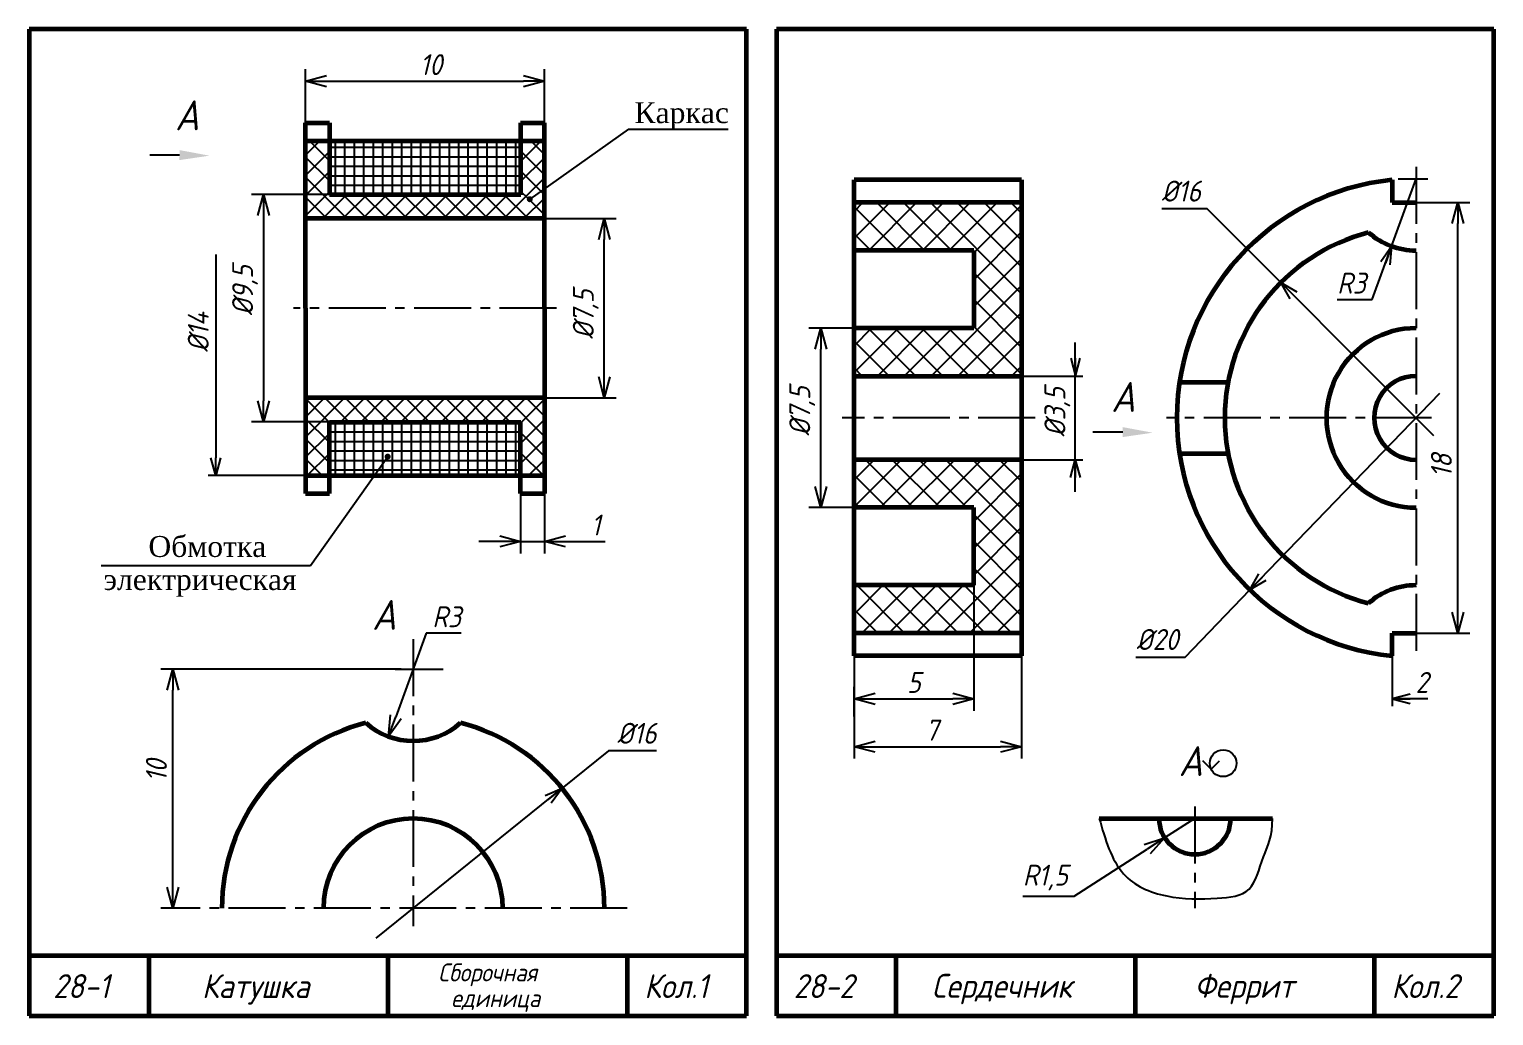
# Model space of a CAD drawing. Header units: millimetres. Extents: x -255 to 513, y 132 to 472.
# Drawn here: x -255 to -10, y 307 to 472 of the extents above; entities that cross this region are included whole.
import ezdxf

# ---------------------------------------------------------------- set-up
doc = ezdxf.new("R2010")
doc.units = ezdxf.units.MM
doc.header["$LTSCALE"] = 0.5
doc.linetypes.add('CENTER2', pattern=[28.575, 19.05, -3.175, 3.175, -3.175])
doc.styles.get("Standard").update_dxf_attribs({"font": 'isocpeui.ttf', "width": 0.9})
doc.styles.add('стиль1', font='TIMES.TTF')
doc.dimstyles.new('Standart 1', dxfattribs={"dimtxt": 3.5, "dimasz": 3.5, "dimexe": 2, "dimexo": 0, "dimgap": 1, "dimtad": 1, "dimtoh": 1, "dimdec": 0, "dimtxsty": 'Standard', "dimblk": 'OPEN30', "dimcen": 2.5, "dimadec": 0, "dimazin": 0, "dimtfac": 1, "dimtdec": 0, "dimtmove": 0, "dimatfit": 3, "dimldrblk": 'DOTSMALL', "dimfxl": 0, "dimarcsym": 0})
pattern_1 = [(45, (15, -19), (-1.683798, 1.683798), []), (135, (15, -19), (-1.683798, -1.683798), [])]

# ---------------------------------------------------------------- blocks, each defined once
blk = doc.blocks.new('_Open30')
at = {"color": 0, "linetype": 'ByBlock', "lineweight": -2}
for p, q in [((-1, 0.268), (0, 0)), ((0, 0), (-1, -0.268)), ((0, 0), (-1, 0))]:
    blk.add_line(p, q, dxfattribs=at)
blk = doc.blocks.new('*D2')
at = {"color": 0, "lineweight": -2}
for p, q in [((-60, 340), (-65.05, 336.75)), ((-80.2, 327), (-67.99, 334.86)), ((-88.8, 327), (-80.2, 327))]:
    blk.add_line(p, q, dxfattribs=at)
at = {"color": 0, "lineweight": -2, "xscale": 3.5, "yscale": 3.5, "zscale": 3.5, "rotation": 32.76388901008644}
blk.add_blockref('_Open30', (-65.05, 336.75), dxfattribs=at)
at = {"color": 0, "lineweight": -3, "insert": (-85, 330.1), "char_height": 3.5, "attachment_point": 5}
blk.add_mtext('R1,5', dxfattribs=at)
blk = doc.blocks.new('_DotSmall')
at = {"color": 0, "linetype": 'ByBlock', "const_width": 0.5}
blk.add_lwpolyline([(-0.0625, 0, 1), (0.0625, 0, 1)], format="xyb", close=True, dxfattribs=at)
blk = doc.blocks.new('*D3')
at = {"color": 0, "lineweight": -2}
for p, q in [((-97, 379), (-97, 358)), ((-117, 357.07), (-117, 362)), ((-113.5, 360), (-100.5, 360))]:
    blk.add_line(p, q, dxfattribs=at)
at = {"color": 0, "lineweight": -2, "xscale": 3.5, "yscale": 3.5, "zscale": 3.5, "rotation": 180}
blk.add_blockref('_Open30', (-117, 360), dxfattribs=at)
at = {"color": 0, "lineweight": -2, "xscale": 3.5, "yscale": 3.5, "zscale": 3.5}
blk.add_blockref('_Open30', (-97, 360), dxfattribs=at)
at = {"color": 0, "lineweight": -3, "insert": (-107, 362.75), "char_height": 3.5, "attachment_point": 5}
blk.add_mtext('5', dxfattribs=at)
blk = doc.blocks.new('*D4')
at = {"color": 0, "lineweight": -2}
for p, q in [((-117, 367.2), (-117, 350)), ((-89, 367.2), (-89, 350)), ((-113.5, 352), (-92.5, 352))]:
    blk.add_line(p, q, dxfattribs=at)
at = {"color": 0, "lineweight": -2, "xscale": 3.5, "yscale": 3.5, "zscale": 3.5, "rotation": 180}
blk.add_blockref('_Open30', (-117, 352), dxfattribs=at)
at = {"color": 0, "lineweight": -2, "xscale": 3.5, "yscale": 3.5, "zscale": 3.5}
blk.add_blockref('_Open30', (-89, 352), dxfattribs=at)
at = {"color": 0, "lineweight": -3, "insert": (-104, 354.77), "char_height": 3.5, "attachment_point": 5}
blk.add_mtext('7', dxfattribs=at)
blk = doc.blocks.new('*D5')
at = {"color": 0, "lineweight": -2}
for p, q in [((-172.8, 394.34), (-172.8, 384.34)), ((-168.8, 394.34), (-168.8, 384.34)), ((-176.3, 386.34), (-179.8, 386.34)), ((-172.8, 386.34), (-168.8, 386.34)), ((-165.3, 386.34), (-158.66, 386.34))]:
    blk.add_line(p, q, dxfattribs=at)
at = {"color": 0, "lineweight": -2, "xscale": 3.5, "yscale": 3.5, "zscale": 3.5}
blk.add_blockref('_Open30', (-172.8, 386.34), dxfattribs=at)
at = {"color": 0, "lineweight": -2, "xscale": 3.5, "yscale": 3.5, "zscale": 3.5, "rotation": 180}
blk.add_blockref('_Open30', (-168.8, 386.34), dxfattribs=at)
at = {"color": 0, "lineweight": -3, "insert": (-160.23, 389.09), "char_height": 3.5, "attachment_point": 5}
blk.add_mtext('1', dxfattribs=at)
blk = doc.blocks.new('*D6')
at = {"color": 0, "lineweight": -2}
for p, q in [((-168.8, 440.34), (-156.8, 440.34)), ((-158.8, 413.84), (-158.8, 436.84)), ((-168.8, 410.34), (-156.8, 410.34))]:
    blk.add_line(p, q, dxfattribs=at)
at = {"color": 0, "lineweight": -2, "xscale": 3.5, "yscale": 3.5, "zscale": 3.5}
for p, rotation in [((-158.8, 440.34), 90), ((-158.8, 410.34), 270)]:
    blk.add_blockref('_Open30', p, dxfattribs=dict(at, rotation=rotation))
at = {"color": 0, "lineweight": -3, "insert": (-161.9, 424.34), "char_height": 3.5, "attachment_point": 5, "rotation": 90}
blk.add_mtext('%%c7,5', dxfattribs=at)
blk = doc.blocks.new('*D7')
at = {"color": 0, "lineweight": -2}
for p, q in [((-204.8, 444.34), (-217.8, 444.34)), ((-215.8, 440.84), (-215.8, 409.84)), ((-204.8, 406.34), (-217.8, 406.34))]:
    blk.add_line(p, q, dxfattribs=at)
at = {"color": 0, "lineweight": -2, "xscale": 3.5, "yscale": 3.5, "zscale": 3.5}
for p, rotation in [((-215.8, 444.34), 90), ((-215.8, 406.34), 270)]:
    blk.add_blockref('_Open30', p, dxfattribs=dict(at, rotation=rotation))
at = {"color": 0, "lineweight": -3, "insert": (-218.9, 428.34), "char_height": 3.5, "attachment_point": 5, "rotation": 90}
blk.add_mtext('%%c9,5', dxfattribs=at)
blk = doc.blocks.new('*D8')
at = {"color": 0, "lineweight": -2}
for p, q in [((-208.8, 456.34), (-208.8, 465.34)), ((-205.3, 463.34), (-172.3, 463.34)), ((-168.8, 456.34), (-168.8, 465.34))]:
    blk.add_line(p, q, dxfattribs=at)
at = {"color": 0, "lineweight": -2, "xscale": 3.5, "yscale": 3.5, "zscale": 3.5, "rotation": 180}
blk.add_blockref('_Open30', (-208.8, 463.34), dxfattribs=at)
at = {"color": 0, "lineweight": -2, "xscale": 3.5, "yscale": 3.5, "zscale": 3.5}
blk.add_blockref('_Open30', (-168.8, 463.34), dxfattribs=at)
at = {"color": 0, "lineweight": -3, "insert": (-187.8, 466.09), "char_height": 3.5, "attachment_point": 5}
blk.add_mtext('10', dxfattribs=at)
blk = doc.blocks.new('*D9')
at = {"color": 0, "lineweight": -2}
for p, q in [((-192.78, 364.98), (-232.98, 364.98)), ((-230.98, 328.48), (-230.98, 361.48)), ((-230.7, 324.98), (-232.98, 324.98))]:
    blk.add_line(p, q, dxfattribs=at)
at = {"color": 0, "lineweight": -2, "xscale": 3.5, "yscale": 3.5, "zscale": 3.5}
for p, rotation in [((-230.98, 364.98), 90), ((-230.98, 324.98), 270)]:
    blk.add_blockref('_Open30', p, dxfattribs=dict(at, rotation=rotation))
at = {"color": 0, "lineweight": -3, "insert": (-233.73, 347.98), "char_height": 3.5, "attachment_point": 5, "rotation": 90}
blk.add_mtext('10', dxfattribs=at)
blk = doc.blocks.new('*D10')
at = {"color": 0, "lineweight": -2}
for p, q in [((-188.59, 370.98), (-193.68, 356.99)), ((-182.75, 370.98), (-188.59, 370.98))]:
    blk.add_line(p, q, dxfattribs=at)
at = {"color": 0, "lineweight": -2, "xscale": 3.5, "yscale": 3.5, "zscale": 3.5, "rotation": 250.0168934780994}
blk.add_blockref('_Open30', (-194.88, 353.7), dxfattribs=at)
at = {"color": 0, "lineweight": -3, "insert": (-185.17, 373.73), "char_height": 3.5, "attachment_point": 5}
blk.add_mtext('R3', dxfattribs=at)
blk = doc.blocks.new('*D11')
at = {"color": 0, "lineweight": -2}
for p, q in [((-117, 422), (-124.59, 422)), ((-122.59, 395.5), (-122.59, 418.5)), ((-117, 392), (-124.59, 392))]:
    blk.add_line(p, q, dxfattribs=at)
at = {"color": 0, "lineweight": -2, "xscale": 3.5, "yscale": 3.5, "zscale": 3.5}
for p, rotation in [((-122.59, 422), 90), ((-122.59, 392), 270)]:
    blk.add_blockref('_Open30', p, dxfattribs=dict(at, rotation=rotation))
at = {"color": 0, "lineweight": -3, "insert": (-125.69, 408.14), "char_height": 3.5, "attachment_point": 5, "rotation": 90}
blk.add_mtext('%%c7,5', dxfattribs=at)
blk = doc.blocks.new('*D12')
at = {"color": 0, "lineweight": -2}
for p, q in [((-23, 443), (-14, 443)), ((-16, 374.5), (-16, 439.5)), ((-23, 371), (-14, 371))]:
    blk.add_line(p, q, dxfattribs=at)
at = {"color": 0, "lineweight": -2, "xscale": 3.5, "yscale": 3.5, "zscale": 3.5}
for p, rotation in [((-16, 443), 90), ((-16, 371), 270)]:
    blk.add_blockref('_Open30', p, dxfattribs=dict(at, rotation=rotation))
at = {"color": 0, "lineweight": -3, "insert": (-18.75, 399), "char_height": 3.5, "attachment_point": 5, "rotation": 90}
blk.add_mtext('18', dxfattribs=at)

msp = doc.modelspace()

# ---------------------------------------------------------------- hatches: boundary and pattern name
at = {"lineweight": -3}
h = msp.add_hatch(dxfattribs=at)
h.set_pattern_fill('ANSI37', color=256, scale=0.75, style=0)
h.set_pattern_definition(pattern_1)
h.paths.add_polyline_path([(-168.8, 440.34), (-168.8, 445.33), (-171.07, 443.72, -1.368029), (-171.52, 443.58, -0.730979), (-171.07, 443.72), (-168.8, 445.33), (-168.8, 453.34), (-172.8, 453.34), (-172.8, 444.39), (-204.8, 444.39), (-204.8, 453.34), (-208.8, 453.34), (-208.8, 440.34)])
h = msp.add_hatch(dxfattribs=at)
h.set_pattern_fill('ANSI37', scale=0.5, angle=45, style=0)
h.set_pattern_definition([(90, (-403.8, 290.3376), (-1.5875, 3e-16), []), (180, (-403.8, 290.3376), (-3e-16, -1.5875), [])])
h.paths.add_polyline_path([(-204.8, 453.34), (-204.8, 444.39), (-172.8, 444.39), (-172.8, 453.34)])
h.paths.add_polyline_path([(-204.8, 406.29), (-204.8, 397.34), (-172.8, 397.34), (-172.8, 406.29)])
h = msp.add_hatch(dxfattribs=at)
h.set_pattern_fill('ANSI37', style=0)
h.set_pattern_definition([(45, (-285, 287), (-2.245064, 2.245064), []), (135, (-285, 287), (-2.245064, -2.245064), [])])
h.paths.add_polyline_path([(-89, 400), (-117, 400), (-117, 392), (-97, 392), (-97, 379), (-117, 379), (-117, 371), (-89, 371)])
h.paths.add_polyline_path([(-89, 443), (-117, 443), (-117, 435), (-97, 435), (-97, 422), (-117, 422), (-117, 414), (-89, 414)])
h = msp.add_hatch(dxfattribs=at)
h.set_pattern_fill('ANSI37', color=256, scale=0.75, style=0)
h.set_pattern_definition(pattern_1)
h.paths.add_polyline_path([(-172.8, 406.29), (-172.8, 397.34), (-172.7, 397.34), (-168.83, 397.34), (-168.8, 397.37), (-168.8, 410.34), (-208.8, 410.34), (-208.8, 397.34), (-204.8, 397.34), (-204.8, 406.29)])

# ---------------------------------------------------------------- linework, layer by layer
at = {"color": 7, "lineweight": 60}
for p, q in [((-255, 472), (-255, 307)), ((-135, 472), (-255, 472)), ((-135, 307), (-135, 472)), ((-10, 472), (-130, 472)), ((-130, 472), (-130, 307)), ((-10, 307), (-10, 472)), ((-208.8, 456.34), (-204.8, 456.34)), ((-208.8, 425.34), (-208.8, 456.34)), ((-204.8, 456.34), (-204.8, 444.39)), ((-172.8, 456.34), (-168.8, 456.34)), ((-172.8, 456.34), (-172.8, 444.33)), ((-168.8, 425.34), (-168.8, 456.34)), ((-208.8, 453.34), (-204.8, 453.34)), ((-204.8, 453.34), (-172.7, 453.34)), ((-172.8, 453.34), (-168.8, 453.34)), ((-89, 446.8), (-117, 446.8)), ((-117, 367.2), (-117, 446.8)), ((-89, 446.8), (-89, 367.2)), ((-27, 446.8), (-27, 443)), ((-204.8, 444.39), (-204.8, 444.39)), ((-204.8, 444.39), (-172.79, 444.39)), ((-89, 443), (-117, 443)), ((-27, 443), (-23, 443)), ((-168.8, 440.34), (-208.78, 440.34)), ((-97, 435), (-117, 435)), ((-97, 435), (-97, 422)), ((-208.8, 425.34), (-208.8, 394.34)), ((-168.8, 425.34), (-168.8, 394.34)), ((-97, 422), (-117, 422)), ((-117, 414), (-89, 414)), ((-62.55, 413), (-54.43, 413)), ((-22.99, 414), (-23.01, 414)), ((-168.8, 410.34), (-208.78, 410.34)), ((-117, 367.45), (-117, 407.04)), ((-204.8, 394.34), (-204.8, 406.29)), ((-204.8, 406.29), (-172.79, 406.29)), ((-204.8, 406.29), (-204.8, 406.29)), ((-172.8, 394.34), (-172.8, 406.34)), ((-117, 402), (-117, 402)), ((-89, 400), (-117, 400)), ((-54.43, 401), (-62.55, 401)), ((-208.8, 397.34), (-204.8, 397.34)), ((-204.8, 397.34), (-172.7, 397.34)), ((-172.8, 397.34), (-168.8, 397.34)), ((-172.8, 396.15), (-172.8, 396.15)), ((-208.8, 394.34), (-204.8, 394.34)), ((-172.8, 394.34), (-168.8, 394.34)), ((-97, 392), (-117, 392)), ((-97, 392), (-117, 392)), ((-97, 379), (-97, 392)), ((-97, 379), (-117, 379)), ((-89, 371), (-117, 371)), ((-27, 367.2), (-27, 371)), ((-27, 371), (-23, 371)), ((-89, 367.2), (-117, 367.2)), ((-76, 340), (-47, 340)), ((-255, 317), (-255, 307)), ((-135, 317), (-255, 317)), ((-235, 317), (-235, 307)), ((-195, 317), (-195, 307)), ((-155, 317), (-155, 307)), ((-10, 317), (-130, 317)), ((-130, 317), (-130, 307)), ((-110, 317), (-110, 307)), ((-70, 317), (-70, 307)), ((-30, 317), (-30, 307)), ((-255, 307), (-135, 307)), ((-130, 307), (-10, 307))]:
    msp.add_line(p, q, dxfattribs=at)
at = {"color": 7, "lineweight": -3}
for p, q in [((-154.74, 455.3), (-171.27, 443.58)), ((-154.74, 455.3), (-138.08, 455.3)), ((-229.86, 450.95), (-234.86, 450.96)), ((-30.35, 426.79), (-23, 447)), ((-26, 447), (-21, 447)), ((-65.54, 442), (-58, 442)), ((-20, 404), (-58, 442)), ((-223.8, 434.34), (-223.8, 400.34)), ((-36.21, 426.79), (-30.35, 426.79)), ((-80, 394.61), (-80, 419.61)), ((-88.98, 414), (-78.73, 413.97)), ((-19.07, 411.07), (-50.78, 378.22)), ((-72.06, 404.62), (-77.06, 404.62)), ((-207.96, 382.3), (-195.04, 400.52)), ((-89, 400), (-78.75, 400)), ((-204.8, 397.34), (-225.05, 397.34)), ((-242.96, 382.3), (-207.96, 382.3)), ((-61.62, 367), (-50.78, 378.22)), ((-69.9, 367), (-61.62, 367)), ((-27, 367.2), (-27, 358.75)), ((-193.78, 364.98), (-185.78, 364.98)), ((-21, 360), (-27, 360)), ((-158.11, 351.32), (-165.87, 345.07)), ((-150.08, 351.32), (-158.11, 351.32)), ((-57.27, 348.23), (-58.69, 349.64)), ((-57.27, 348.23), (-55.86, 349.64)), ((-196.98, 319.98), (-165.87, 345.07))]:
    msp.add_line(p, q, dxfattribs=at)
at = {"color": 7, "linetype": 'CENTER2', "lineweight": -3}
for p, q in [((-23, 449), (-23, 368)), ((-166.8, 425.34), (-210.8, 425.34)), ((-86.71, 407), (-119, 407)), ((-20.41, 407), (-64.77, 407)), ((-190.78, 369.98), (-190.78, 321.98)), ((-60, 342), (-60, 325)), ((-154.98, 324.98), (-231.98, 324.98))]:
    msp.add_line(p, q, dxfattribs=at)
at = {"color": 7}
msp.add_line((-168.83, 397.34), (-168.8, 397.37), dxfattribs=at)
at = {"color": 7, "lineweight": 30}
msp.add_line((-97, 379.76), (-97, 379.76), dxfattribs=at)
at = {"color": 7, "const_width": 0.5}
for points in [[(-171.52, 443.58, 1), (-171.02, 443.58, 1)], [(-195.29, 400.52, 1), (-194.79, 400.52, 1)]]:
    msp.add_lwpolyline(points, format="xyb", close=True, dxfattribs=at)
at = {"color": 7, "lineweight": -3}
msp.add_circle((-55.27, 349.23), 2.24, dxfattribs=at)
at = {"color": 7, "lineweight": 60}
for centre, radius, start, end in [((-23, 407), 40, 95.7392, 264.2608), ((-23, 407), 32, 104.3615, 255.6385), ((-23, 447), 12, 228.5904, 270), ((-23, 407), 15, 89.9982, 270.0003), ((-23, 407), 7, 89.9422, 270.0402), ((-23, 367), 12, 90, 131.4096), ((-190.78, 324.98), 32, 104.3615, 180), ((-190.78, 364.98), 12, 228.5904, 311.4096), ((-190.78, 324.98), 32, 0, 75.6385), ((-190.78, 324.98), 15, 0, 180), ((-60, 340), 6, 180, 0)]:
    msp.add_arc(centre, radius, start, end, dxfattribs=at)
at = {"color": 7}
msp.add_open_spline([(-76, 340), (-75, 336.53), (-73.15, 330.08), (-65, 326.48), (-56.61, 326.48), (-50.19, 327.23), (-49, 333), (-47, 337), (-47, 340)], degree=3, knots=[0, 0, 0, 0, 10.77033, 19.989874, 28.989874, 36.200977, 43.272044, 48.67935, 48.67935, 48.67935, 48.67935], dxfattribs=at)
at = {"color": 7, "lineweight": -3}
for points in [[(-229.88, 450.12), (-229.85, 451.79), (-224.86, 450.86)], [(-72.08, 403.79), (-72.05, 405.45), (-67.06, 404.52)]]:
    msp.add_solid(points, dxfattribs=at)

# ---------------------------------------------------------------- block references
at = {"color": 7, "lineweight": -3, "yscale": 3, "zscale": 3}
for p, xscale, rotation in [((-27.1, 435.72), 3.000000000000024, 70.01689347809985), ((-45.63, 429.63), 3.000000000000024, 135), ((-79.98, 413.97), -2.999999999999986, 89.81745015693252), ((-223.8, 397.34), 3, 270), ((-80, 400), 3, 90), ((-50.78, 378.22), 2.999999999999978, 226.0050860052543), ((-165.87, 345.07), 3.000000000000019, 38.88449587027257)]:
    msp.add_blockref('_Open30', p, dxfattribs=dict(at, xscale=xscale, rotation=rotation))
at = {"color": 7, "lineweight": -3, "xscale": -3, "yscale": 3, "zscale": 3}
msp.add_blockref('_Open30', (-27, 360), dxfattribs=at)

# ---------------------------------------------------------------- texts
at = {"color": 7, "lineweight": -3, "width": 0.9}
for s, p in [('A', (-230.61, 455.11)), ('А', (-74, 408))]:
    msp.add_text(s, height=5, dxfattribs=at).set_placement(p)
at = {"color": 7, "lineweight": -3, "style": 'стиль1'}
for s, p in [('Каркас', (-153.74, 456.3)), ('Обмотка', (-235.07, 383.74)), ('электрическая', (-242.59, 378.21))]:
    msp.add_text(s, height=3.5, dxfattribs=at).set_placement(p)
at = {"color": 7, "width": 0.9}
for s, height, p in [('A', 5, (-197.65, 371.54)), ('А', 5, (-62.71, 347.09)), ('28-1', 4, (-251, 309.95)), ('Катушка', 4, (-226.11, 309.95)), ('Сборочная', 3, (-186.58, 312.74)), ('Кол.1', 4, (-152.11, 309.95)), ('28-2', 4, (-127.11, 309.95)), ('Сердечник', 4, (-104, 310)), ('Феррит', 4, (-60.09, 310)), ('Кол.2', 4, (-27.11, 309.95)), ('единица', 3, (-184.41, 308.44))]:
    msp.add_text(s, height=height, dxfattribs=at).set_placement(p)
at = {"color": 7, "lineweight": -3, "char_height": 3.5, "attachment_point": 5}
for s, insert in [('%%c16', (-62.27, 444.93)), ('R3', (-33.78, 429.54)), ('%%c20', (-66.26, 369.93)), ('2', (-22, 362.75)), ('%%c16', (-153.35, 354.24))]:
    msp.add_mtext(s, dxfattribs=dict(at, insert=insert))
at = {"color": 7, "lineweight": -3, "char_height": 3.5, "attachment_point": 5, "rotation": 90}
for s, insert in [('%%c14', (-226.73, 421.34)), ('%%c3,5', (-83, 408))]:
    msp.add_mtext(s, dxfattribs=dict(at, insert=insert))

# ---------------------------------------------------------------- dimensions: what is measured, and where the dimension line sits
at = {"color": 7, "lineweight": -3}
for base, p1, p2, text, picture, middle in [((-168.8, 463.34), (-208.8, 456.34), (-168.8, 456.34), '10', '*D8', (-187.8, 463.34)), ((-168.8, 386.34), (-172.8, 394.34), (-168.8, 394.34), '1', '*D5', (-160.23, 386.34)), ((-97, 360), (-117, 357.07), (-97, 379), '5', '*D3', (-107, 360)), ((-89, 352), (-117, 367.2), (-89, 367.2), '7', '*D4', (-104, 352))]:
    dim = msp.add_linear_dim(base=base, p1=p1, p2=p2, text=text, dimstyle='Standart 1', dxfattribs=at)
    dim.commit()
    dim.dimension.update_dxf_attribs({"geometry": picture, "text_midpoint": middle, "dimtype": 160})
for base, p1, p2, text, picture, middle in [((-215.8, 406.34), (-204.8, 444.34), (-204.8, 406.34), '%%c9,5', '*D7', (-215.8, 428.34)), ((-16, 443), (-23, 371), (-23, 443), '18', '*D12', (-16, 399)), ((-158.8, 440.34), (-168.8, 410.34), (-168.8, 440.34), '%%c7,5', '*D6', (-158.8, 424.34)), ((-122.59, 422), (-117, 392), (-117, 422), '%%c7,5', '*D11', (-122.59, 408.14)), ((-230.98, 364.98), (-230.7, 324.98), (-192.78, 364.98), '10', '*D9', (-230.98, 347.98))]:
    dim = msp.add_linear_dim(base=base, p1=p1, p2=p2, angle=90, text=text, dimstyle='Standart 1', dxfattribs=at)
    dim.commit()
    dim.dimension.update_dxf_attribs({"geometry": picture, "text_midpoint": middle, "dimtype": 160})
for center, mpoint, text, picture, middle in [((-190.78, 364.98), (-194.88, 353.7), 'R3', '*D10', (-185.17, 370.98)), ((-60, 340), (-65.05, 336.75), 'R1,5', '*D2', (-85, 327))]:
    dim = msp.add_radius_dim(center=center, mpoint=mpoint, text=text, dimstyle='Standart 1', dxfattribs=at)
    dim.commit()
    dim.dimension.update_dxf_attribs({"geometry": picture, "text_midpoint": middle, "dimtype": 164})

doc.saveas('drawing.dxf')
